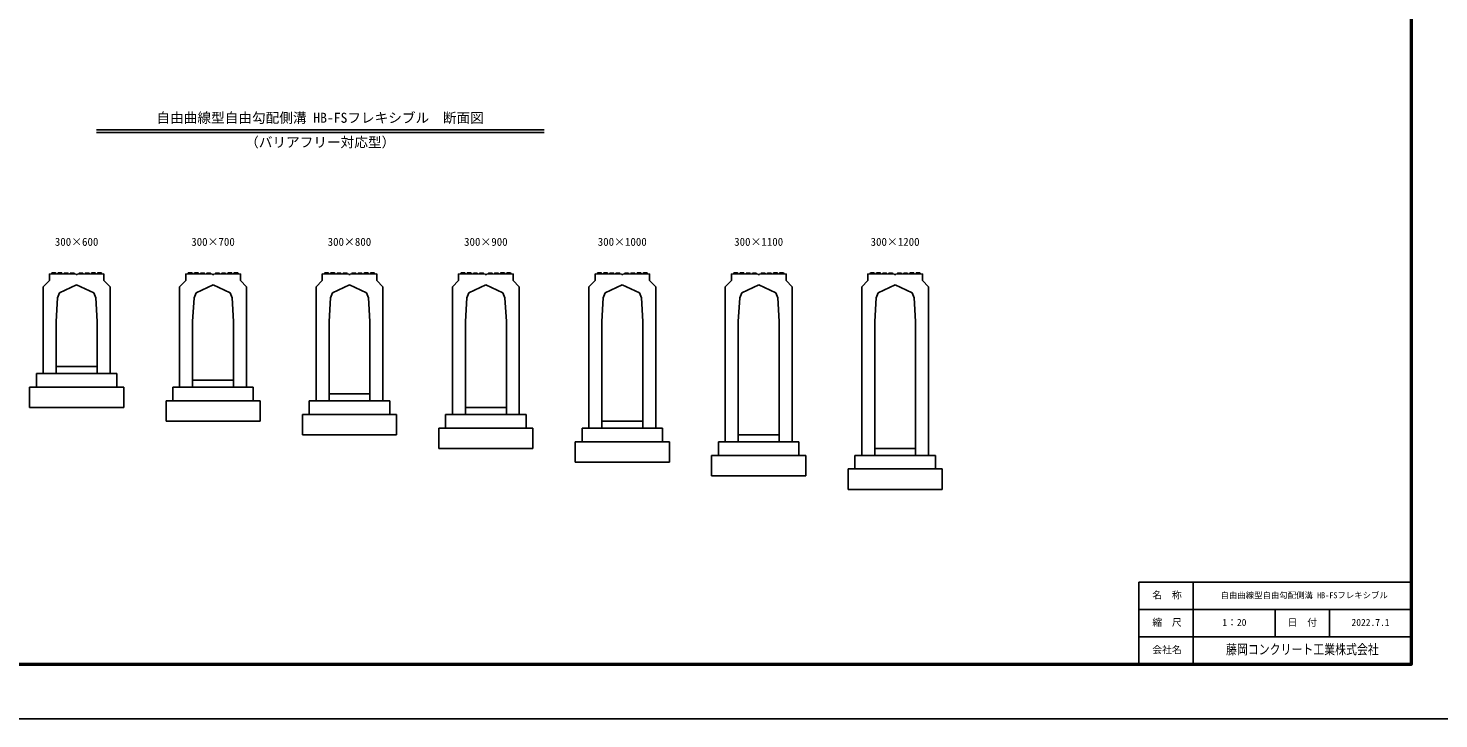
# Model space of a CAD drawing. Units: millimetres, scale not verified. Extents: x -16800 to 16800, y -5940 to 5940.
# Drawn here: x -10540 to -200, y -5940 to -880 of the extents above; entities that cross this region are included whole.
import ezdxf
from ezdxf.enums import TextEntityAlignment as Align

# ---------------------------------------------------------------- set-up
doc = ezdxf.new("R2010")
doc.units = ezdxf.units.MM
doc.header["$LTSCALE"] = 20
for name, color, linetype, lineweight in [('0-1_Defpoints', 5, 'Continuous', 25), ('0-2_HATCH', 6, 'Continuous', 25), ('0-5_OUTLINE', 3, 'Continuous', 25), ('0-6_TXT', 7, 'Continuous', 25), ('0-7_WAKU', 3, 'Continuous', 25), ('0-8_WAKU-LINE', 7, 'Continuous', 25)]:
    doc.layers.add(name, color=color, linetype=linetype, lineweight=lineweight)
doc.layers.add('0-9_WAKU-TXT', color=7, linetype='Continuous')
doc.styles.add('ＭＳ ゴシック', font='')
doc.styles.get('ＭＳ ゴシック').set_extended_font_data('MS Gothic')

msp = doc.modelspace()

# ---------------------------------------------------------------- linework, layer by layer
at = {"layer": '0-1_Defpoints'}
msp.add_lwpolyline([(-16800, -5940), (0, -5940), (0, 5940), (-16800, 5940)], close=True, dxfattribs=at)
at = {"layer": '0-2_HATCH'}
for p, q in [((-10368.27, -2679.4), (-10366.72, -2672.91)), ((-10323.27, -2679.85), (-10321.72, -2673.36)), ((-10278.27, -2680.3), (-10276.72, -2673.81)), ((-10233.27, -2680.75), (-10231.72, -2674.26)), ((-10137.27, -2680.75), (-10138.82, -2674.26)), ((-10092.27, -2680.3), (-10093.82, -2673.81)), ((-10047.27, -2679.85), (-10048.82, -2673.36)), ((-10002.27, -2679.4), (-10003.82, -2672.91)), ((-9368.27, -2679.4), (-9366.72, -2672.91)), ((-9323.27, -2679.85), (-9321.72, -2673.36)), ((-9278.27, -2680.3), (-9276.72, -2673.81)), ((-9233.27, -2680.75), (-9231.72, -2674.26)), ((-9137.27, -2680.75), (-9138.82, -2674.26)), ((-9092.27, -2680.3), (-9093.82, -2673.81)), ((-9047.27, -2679.85), (-9048.82, -2673.36)), ((-9002.27, -2679.4), (-9003.82, -2672.91)), ((-8368.27, -2679.4), (-8366.72, -2672.91)), ((-8323.27, -2679.85), (-8321.72, -2673.36)), ((-8278.27, -2680.3), (-8276.72, -2673.81)), ((-8233.27, -2680.75), (-8231.72, -2674.26)), ((-8137.27, -2680.75), (-8138.82, -2674.26)), ((-8092.27, -2680.3), (-8093.82, -2673.81)), ((-8047.27, -2679.85), (-8048.82, -2673.36)), ((-8002.27, -2679.4), (-8003.82, -2672.91)), ((-7368.27, -2679.4), (-7366.72, -2672.91)), ((-7323.27, -2679.85), (-7321.72, -2673.36)), ((-7278.27, -2680.3), (-7276.72, -2673.81)), ((-7233.27, -2680.75), (-7231.72, -2674.26)), ((-7137.27, -2680.75), (-7138.82, -2674.26)), ((-7092.27, -2680.3), (-7093.82, -2673.81)), ((-7047.27, -2679.85), (-7048.82, -2673.36)), ((-7002.27, -2679.4), (-7003.82, -2672.91)), ((-6368.27, -2679.4), (-6366.72, -2672.91)), ((-6323.27, -2679.85), (-6321.72, -2673.36)), ((-6278.27, -2680.3), (-6276.72, -2673.81)), ((-6233.27, -2680.75), (-6231.72, -2674.26)), ((-6137.27, -2680.75), (-6138.82, -2674.26)), ((-6092.27, -2680.3), (-6093.82, -2673.81)), ((-6047.27, -2679.85), (-6048.82, -2673.36)), ((-6002.27, -2679.4), (-6003.82, -2672.91)), ((-5368.27, -2679.4), (-5366.72, -2672.91)), ((-5323.27, -2679.85), (-5321.72, -2673.36)), ((-5278.27, -2680.3), (-5276.72, -2673.81)), ((-5233.27, -2680.75), (-5231.72, -2674.26)), ((-5137.27, -2680.75), (-5138.82, -2674.26)), ((-5092.27, -2680.3), (-5093.82, -2673.81)), ((-5047.27, -2679.85), (-5048.82, -2673.36)), ((-5002.27, -2679.4), (-5003.82, -2672.91)), ((-4368.27, -2679.4), (-4366.72, -2672.91)), ((-4323.27, -2679.85), (-4321.72, -2673.36)), ((-4278.27, -2680.3), (-4276.72, -2673.81)), ((-4233.27, -2680.75), (-4231.72, -2674.26)), ((-4137.27, -2680.75), (-4138.82, -2674.26)), ((-4092.27, -2680.3), (-4093.82, -2673.81)), ((-4047.27, -2679.85), (-4048.82, -2673.36)), ((-4002.27, -2679.4), (-4003.82, -2672.91))]:
    msp.add_line(p, q, dxfattribs=at)
for points in [[(-10366.72, -2672.91), (-10339.72, -2673.18), (-10338.27, -2679.7)], [(-10321.72, -2673.36), (-10294.72, -2673.63), (-10293.27, -2680.15)], [(-10276.72, -2673.81), (-10249.72, -2674.08), (-10248.27, -2680.6)], [(-10231.72, -2674.26), (-10204.72, -2674.53), (-10203.27, -2681.05)], [(-10138.82, -2674.26), (-10165.82, -2674.53), (-10167.27, -2681.05)], [(-10093.82, -2673.81), (-10120.82, -2674.08), (-10122.27, -2680.6)], [(-10048.82, -2673.36), (-10075.82, -2673.63), (-10077.27, -2680.15)], [(-10003.82, -2672.91), (-10030.82, -2673.18), (-10032.27, -2679.7)], [(-9366.72, -2672.91), (-9339.72, -2673.18), (-9338.27, -2679.7)], [(-9321.72, -2673.36), (-9294.72, -2673.63), (-9293.27, -2680.15)], [(-9276.72, -2673.81), (-9249.72, -2674.08), (-9248.27, -2680.6)], [(-9231.72, -2674.26), (-9204.72, -2674.53), (-9203.27, -2681.05)], [(-9138.82, -2674.26), (-9165.82, -2674.53), (-9167.27, -2681.05)], [(-9093.82, -2673.81), (-9120.82, -2674.08), (-9122.27, -2680.6)], [(-9048.82, -2673.36), (-9075.82, -2673.63), (-9077.27, -2680.15)], [(-9003.82, -2672.91), (-9030.82, -2673.18), (-9032.27, -2679.7)], [(-8366.72, -2672.91), (-8339.72, -2673.18), (-8338.27, -2679.7)], [(-8321.72, -2673.36), (-8294.72, -2673.63), (-8293.27, -2680.15)], [(-8276.72, -2673.81), (-8249.72, -2674.08), (-8248.27, -2680.6)], [(-8231.72, -2674.26), (-8204.72, -2674.53), (-8203.27, -2681.05)], [(-8138.82, -2674.26), (-8165.82, -2674.53), (-8167.27, -2681.05)], [(-8093.82, -2673.81), (-8120.82, -2674.08), (-8122.27, -2680.6)], [(-8048.82, -2673.36), (-8075.82, -2673.63), (-8077.27, -2680.15)], [(-8003.82, -2672.91), (-8030.82, -2673.18), (-8032.27, -2679.7)], [(-7366.72, -2672.91), (-7339.72, -2673.18), (-7338.27, -2679.7)], [(-7321.72, -2673.36), (-7294.72, -2673.63), (-7293.27, -2680.15)], [(-7276.72, -2673.81), (-7249.72, -2674.08), (-7248.27, -2680.6)], [(-7231.72, -2674.26), (-7204.72, -2674.53), (-7203.27, -2681.05)], [(-7138.82, -2674.26), (-7165.82, -2674.53), (-7167.27, -2681.05)], [(-7093.82, -2673.81), (-7120.82, -2674.08), (-7122.27, -2680.6)], [(-7048.82, -2673.36), (-7075.82, -2673.63), (-7077.27, -2680.15)], [(-7003.82, -2672.91), (-7030.82, -2673.18), (-7032.27, -2679.7)], [(-6366.72, -2672.91), (-6339.72, -2673.18), (-6338.27, -2679.7)], [(-6321.72, -2673.36), (-6294.72, -2673.63), (-6293.27, -2680.15)], [(-6276.72, -2673.81), (-6249.72, -2674.08), (-6248.27, -2680.6)], [(-6231.72, -2674.26), (-6204.72, -2674.53), (-6203.27, -2681.05)], [(-6138.82, -2674.26), (-6165.82, -2674.53), (-6167.27, -2681.05)], [(-6093.82, -2673.81), (-6120.82, -2674.08), (-6122.27, -2680.6)], [(-6048.82, -2673.36), (-6075.82, -2673.63), (-6077.27, -2680.15)], [(-6003.82, -2672.91), (-6030.82, -2673.18), (-6032.27, -2679.7)], [(-5366.72, -2672.91), (-5339.72, -2673.18), (-5338.27, -2679.7)], [(-5321.72, -2673.36), (-5294.72, -2673.63), (-5293.27, -2680.15)], [(-5276.72, -2673.81), (-5249.72, -2674.08), (-5248.27, -2680.6)], [(-5231.72, -2674.26), (-5204.72, -2674.53), (-5203.27, -2681.05)], [(-5138.82, -2674.26), (-5165.82, -2674.53), (-5167.27, -2681.05)], [(-5093.82, -2673.81), (-5120.82, -2674.08), (-5122.27, -2680.6)], [(-5048.82, -2673.36), (-5075.82, -2673.63), (-5077.27, -2680.15)], [(-5003.82, -2672.91), (-5030.82, -2673.18), (-5032.27, -2679.7)], [(-4366.72, -2672.91), (-4339.72, -2673.18), (-4338.27, -2679.7)], [(-4321.72, -2673.36), (-4294.72, -2673.63), (-4293.27, -2680.15)], [(-4276.72, -2673.81), (-4249.72, -2674.08), (-4248.27, -2680.6)], [(-4231.72, -2674.26), (-4204.72, -2674.53), (-4203.27, -2681.05)], [(-4138.82, -2674.26), (-4165.82, -2674.53), (-4167.27, -2681.05)], [(-4093.82, -2673.81), (-4120.82, -2674.08), (-4122.27, -2680.6)], [(-4048.82, -2673.36), (-4075.82, -2673.63), (-4077.27, -2680.15)], [(-4003.82, -2672.91), (-4030.82, -2673.18), (-4032.27, -2679.7)]]:
    msp.add_lwpolyline(points, dxfattribs=at)
at = {"layer": '0-5_OUTLINE'}
for p, q in [((-10385.27, -2679.23), (-10191.26, -2681.17)), ((-10385.27, -2679.23), (-10385.27, -2729.73)), ((-10189.77, -2684.43), (-10191.27, -2681.17)), ((-9985.27, -2679.23), (-10179.27, -2681.17)), ((-9985.27, -2679.23), (-9985.27, -2729.73)), ((-9385.27, -2679.23), (-9191.26, -2681.17)), ((-9385.27, -2679.23), (-9385.27, -2729.73)), ((-9189.77, -2684.43), (-9191.27, -2681.17)), ((-9189.77, -2684.43), (-9180.77, -2684.43)), ((-9180.77, -2684.43), (-9179.27, -2681.17)), ((-8985.27, -2679.23), (-9179.27, -2681.17)), ((-8985.27, -2679.23), (-8985.27, -2729.73)), ((-8385.27, -2679.23), (-8191.26, -2681.17)), ((-8385.27, -2679.23), (-8385.27, -2729.73)), ((-8189.77, -2684.43), (-8191.27, -2681.17)), ((-8189.77, -2684.43), (-8180.77, -2684.43)), ((-8180.77, -2684.43), (-8179.27, -2681.17)), ((-7985.27, -2679.23), (-8179.27, -2681.17)), ((-7985.27, -2679.23), (-7985.27, -2729.73)), ((-7385.27, -2679.23), (-7191.26, -2681.17)), ((-7385.27, -2679.23), (-7385.27, -2729.73)), ((-7189.77, -2684.43), (-7191.27, -2681.17)), ((-7189.77, -2684.43), (-7180.77, -2684.43)), ((-7180.77, -2684.43), (-7179.27, -2681.17)), ((-6985.27, -2679.23), (-7179.27, -2681.17)), ((-6985.27, -2679.23), (-6985.27, -2729.73)), ((-6385.27, -2679.23), (-6191.26, -2681.17)), ((-6385.27, -2679.23), (-6385.27, -2729.73)), ((-6189.77, -2684.43), (-6191.27, -2681.17)), ((-6189.77, -2684.43), (-6180.77, -2684.43)), ((-6180.77, -2684.43), (-6179.27, -2681.17)), ((-6179.27, -2681.17), (-5985.27, -2679.23)), ((-5985.27, -2679.23), (-5985.27, -2729.73)), ((-5385.27, -2679.23), (-5191.26, -2681.17)), ((-5385.27, -2679.23), (-5385.27, -2729.73)), ((-5189.77, -2684.43), (-5191.27, -2681.17)), ((-5189.77, -2684.43), (-5180.77, -2684.43)), ((-5180.77, -2684.43), (-5179.27, -2681.17)), ((-4985.27, -2679.23), (-5179.27, -2681.17)), ((-4985.27, -2679.23), (-4985.27, -2729.73)), ((-4385.27, -2679.23), (-4191.26, -2681.17)), ((-4385.27, -2679.23), (-4385.27, -2729.73)), ((-4189.77, -2684.43), (-4191.27, -2681.17)), ((-4189.77, -2684.43), (-4180.77, -2684.43)), ((-4180.77, -2684.43), (-4179.27, -2681.17)), ((-4179.27, -2681.17), (-3985.27, -2679.23)), ((-3985.27, -2679.23), (-3985.27, -2729.73)), ((-10430.27, -2774.73), (-10385.27, -2729.73)), ((-10430.27, -2774.73), (-10430.27, -3409.73)), ((-10310.13, -2819.86), (-10185.27, -2759.73)), ((-10060.47, -2819.73), (-10185.27, -2759.73)), ((-9940.27, -2774.73), (-9985.27, -2729.73)), ((-9940.27, -2774.73), (-9940.27, -3409.73)), ((-9430.27, -2774.73), (-9385.27, -2729.73)), ((-9430.27, -2774.73), (-9430.27, -3509.73)), ((-9310.13, -2819.86), (-9185.27, -2759.73)), ((-9060.47, -2819.73), (-9185.27, -2759.73)), ((-8940.27, -2774.73), (-8985.27, -2729.73)), ((-8940.27, -2774.73), (-8940.27, -3509.73)), ((-8430.27, -2774.73), (-8385.27, -2729.73)), ((-8430.27, -2774.73), (-8430.27, -3609.73)), ((-8310.13, -2819.86), (-8185.27, -2759.73)), ((-8060.47, -2819.73), (-8185.27, -2759.73)), ((-7940.27, -2774.73), (-7985.27, -2729.73)), ((-7940.27, -2774.73), (-7940.27, -3609.73)), ((-7430.27, -2774.73), (-7385.27, -2729.73)), ((-7430.27, -2774.73), (-7430.27, -3709.73)), ((-7310.13, -2819.86), (-7185.27, -2759.73)), ((-7060.47, -2819.73), (-7185.27, -2759.73)), ((-6940.27, -2774.73), (-6985.27, -2729.73)), ((-6940.27, -2774.73), (-6940.27, -3709.73)), ((-6430.27, -2774.73), (-6385.27, -2729.73)), ((-6430.27, -2774.73), (-6430.27, -3809.73)), ((-6310.13, -2819.86), (-6185.27, -2759.73)), ((-6060.47, -2819.73), (-6185.27, -2759.73)), ((-5940.27, -2774.73), (-5985.27, -2729.73)), ((-5940.27, -2774.73), (-5940.27, -3809.73)), ((-5430.27, -2774.73), (-5385.27, -2729.73)), ((-5430.27, -2774.73), (-5430.27, -3909.73)), ((-5310.13, -2819.86), (-5185.27, -2759.73)), ((-5060.47, -2819.73), (-5185.27, -2759.73)), ((-4940.27, -2774.73), (-4985.27, -2729.73)), ((-4940.27, -2774.73), (-4940.27, -3909.73)), ((-4430.27, -2774.73), (-4385.27, -2729.73)), ((-4430.27, -2774.73), (-4430.27, -4009.73)), ((-4310.13, -2819.86), (-4185.27, -2759.73)), ((-4060.47, -2819.73), (-4185.27, -2759.73)), ((-3940.27, -2774.73), (-3985.27, -2729.73)), ((-3940.27, -2774.73), (-3940.27, -4009.73)), ((-10335.27, -3029.73), (-10324.77, -2854.73)), ((-10310.13, -2819.86), (-10324.77, -2854.73)), ((-10060.47, -2819.73), (-10045.77, -2854.73)), ((-10045.77, -2854.73), (-10035.27, -3029.73)), ((-9335.27, -3029.73), (-9324.77, -2854.73)), ((-9310.13, -2819.86), (-9324.77, -2854.73)), ((-9060.47, -2819.73), (-9045.77, -2854.73)), ((-9045.77, -2854.73), (-9035.27, -3029.73)), ((-8335.27, -3029.73), (-8324.77, -2854.73)), ((-8310.13, -2819.86), (-8324.77, -2854.73)), ((-8060.47, -2819.73), (-8045.77, -2854.73)), ((-8045.77, -2854.73), (-8035.27, -3029.73)), ((-7335.27, -3029.73), (-7324.77, -2854.73)), ((-7310.13, -2819.86), (-7324.77, -2854.73)), ((-7060.47, -2819.73), (-7045.77, -2854.73)), ((-7045.77, -2854.73), (-7035.27, -3029.73)), ((-6335.27, -3029.73), (-6324.77, -2854.73)), ((-6310.13, -2819.86), (-6324.77, -2854.73)), ((-6060.47, -2819.73), (-6045.77, -2854.73)), ((-6045.77, -2854.73), (-6035.27, -3029.73)), ((-5335.27, -3029.73), (-5324.77, -2854.73)), ((-5310.13, -2819.86), (-5324.77, -2854.73)), ((-5060.47, -2819.73), (-5045.77, -2854.73)), ((-5045.77, -2854.73), (-5035.27, -3029.73)), ((-4335.27, -3029.73), (-4324.77, -2854.73)), ((-4310.13, -2819.86), (-4324.77, -2854.73)), ((-4060.47, -2819.73), (-4045.77, -2854.73)), ((-4045.77, -2854.73), (-4035.27, -3029.73)), ((-10335.27, -3029.73), (-10335.27, -3409.73)), ((-10035.27, -3029.73), (-10035.27, -3409.73)), ((-9335.27, -3029.73), (-9335.27, -3509.73)), ((-9035.27, -3029.73), (-9035.27, -3509.73)), ((-8335.27, -3029.73), (-8335.27, -3609.73)), ((-8035.27, -3029.73), (-8035.27, -3609.73)), ((-7335.27, -3029.73), (-7335.27, -3709.73)), ((-7035.27, -3029.73), (-7035.27, -3709.73)), ((-6335.27, -3029.73), (-6335.27, -3809.73)), ((-6035.27, -3029.73), (-6035.27, -3809.73)), ((-5335.27, -3029.73), (-5335.27, -3909.73)), ((-5035.27, -3029.73), (-5035.27, -3909.73)), ((-4335.27, -3029.73), (-4335.27, -4009.73)), ((-4035.27, -3029.73), (-4035.27, -4009.73)), ((-10480.27, -3409.73), (-9890.27, -3409.73)), ((-10480.27, -3509.73), (-10480.27, -3409.73)), ((-10335.27, -3409.73), (-10430.27, -3409.73)), ((-10335.27, -3359.73), (-10035.27, -3359.73)), ((-10035.27, -3409.73), (-9940.27, -3409.73)), ((-9890.27, -3509.73), (-9890.27, -3409.73)), ((-10530.27, -3509.73), (-9840.27, -3509.73)), ((-10530.27, -3509.73), (-10530.27, -3659.73)), ((-9840.27, -3509.73), (-9840.27, -3659.73)), ((-9480.27, -3509.73), (-8890.27, -3509.73)), ((-9480.27, -3609.73), (-9480.27, -3509.73)), ((-9335.27, -3509.73), (-9430.27, -3509.73)), ((-9335.27, -3459.73), (-9035.27, -3459.73)), ((-9035.27, -3509.73), (-8940.27, -3509.73)), ((-8890.27, -3609.73), (-8890.27, -3509.73)), ((-9530.27, -3609.73), (-8840.27, -3609.73)), ((-9530.27, -3609.73), (-9530.27, -3759.73)), ((-8840.27, -3609.73), (-8840.27, -3759.73)), ((-8480.27, -3609.73), (-7890.27, -3609.73)), ((-8480.27, -3709.73), (-8480.27, -3609.73)), ((-8335.27, -3609.73), (-8430.27, -3609.73)), ((-8335.27, -3559.73), (-8035.27, -3559.73)), ((-8035.27, -3609.73), (-7940.27, -3609.73)), ((-7890.27, -3709.73), (-7890.27, -3609.73)), ((-10530.27, -3659.73), (-9840.27, -3659.73)), ((-8530.27, -3709.73), (-7840.27, -3709.73)), ((-8530.27, -3709.73), (-8530.27, -3859.73)), ((-7840.27, -3709.73), (-7840.27, -3859.73)), ((-7480.27, -3709.73), (-6890.27, -3709.73)), ((-7480.27, -3809.73), (-7480.27, -3709.73)), ((-7335.27, -3709.73), (-7430.27, -3709.73)), ((-7335.27, -3659.73), (-7035.27, -3659.73)), ((-7035.27, -3709.73), (-6940.27, -3709.73)), ((-6890.27, -3809.73), (-6890.27, -3709.73)), ((-9530.27, -3759.73), (-8840.27, -3759.73)), ((-7530.27, -3809.73), (-6840.27, -3809.73)), ((-7530.27, -3809.73), (-7530.27, -3959.73)), ((-6840.27, -3809.73), (-6840.27, -3959.73)), ((-6480.27, -3809.73), (-5890.27, -3809.73)), ((-6480.27, -3909.73), (-6480.27, -3809.73)), ((-6335.27, -3809.73), (-6430.27, -3809.73)), ((-6335.27, -3759.73), (-6035.27, -3759.73)), ((-6035.27, -3809.73), (-5940.27, -3809.73)), ((-5890.27, -3909.73), (-5890.27, -3809.73)), ((-8530.27, -3859.73), (-7840.27, -3859.73)), ((-6530.27, -3909.73), (-5840.27, -3909.73)), ((-6530.27, -3909.73), (-6530.27, -4059.73)), ((-5840.27, -3909.73), (-5840.27, -4059.73)), ((-5480.27, -3909.73), (-4890.27, -3909.73)), ((-5480.27, -4009.73), (-5480.27, -3909.73)), ((-5335.27, -3909.73), (-5430.27, -3909.73)), ((-5335.27, -3859.73), (-5035.27, -3859.73)), ((-5035.27, -3909.73), (-4940.27, -3909.73)), ((-4890.27, -4009.73), (-4890.27, -3909.73)), ((-7530.27, -3959.73), (-6840.27, -3959.73)), ((-5530.27, -4009.73), (-4840.27, -4009.73)), ((-5530.27, -4009.73), (-5530.27, -4159.73)), ((-4840.27, -4009.73), (-4840.27, -4159.73)), ((-4480.27, -4009.73), (-3890.27, -4009.73)), ((-4480.27, -4109.73), (-4480.27, -4009.73)), ((-4335.27, -4009.73), (-4430.27, -4009.73)), ((-4335.27, -3959.73), (-4035.27, -3959.73)), ((-4035.27, -4009.73), (-3940.27, -4009.73)), ((-3890.27, -4109.73), (-3890.27, -4009.73)), ((-6530.27, -4059.73), (-5840.27, -4059.73)), ((-4530.27, -4109.73), (-3840.27, -4109.73)), ((-4530.27, -4109.73), (-4530.27, -4259.73)), ((-3840.27, -4109.73), (-3840.27, -4259.73)), ((-5530.27, -4159.73), (-4840.27, -4159.73)), ((-4530.27, -4259.73), (-3840.27, -4259.73))]:
    msp.add_line(p, q, dxfattribs=at)
msp.add_lwpolyline([(-10189.77, -2684.43), (-10180.77, -2684.43), (-10179.27, -2681.17)], dxfattribs=at)
at = {"layer": '0-6_TXT'}
for p, q in [((-10040.75, -1625.08), (-6759.25, -1625.08)), ((-10040.75, -1644.28), (-6759.25, -1644.28))]:
    msp.add_line(p, q, dxfattribs=at)
at = {"layer": '0-7_WAKU'}
for p, q in [((-2400, -4940), (-400, -4940)), ((-2400, -5540), (-2400, -4940))]:
    msp.add_line(p, q, dxfattribs=at)
at = {"layer": '0-7_WAKU', "lineweight": 50}
msp.add_lwpolyline([(-16400, -5540), (-400, -5540), (-400, 5540), (-16400, 5540)], close=True, dxfattribs=at)
at = {"layer": '0-8_WAKU-LINE'}
for p, q in [((-2000, -5540), (-2000, -4940)), ((-2400, -5140), (-400, -5140)), ((-1400, -5340), (-1400, -5140)), ((-1000, -5340), (-1000, -5140)), ((-2400, -5340), (-400, -5340))]:
    msp.add_line(p, q, dxfattribs=at)

# ---------------------------------------------------------------- texts
at = {"layer": '0-6_TXT', "style": 'ＭＳ ゴシック'}
for s, height, p in [('自由曲線型自由勾配側溝 HB-FSフレキシブル\u3000断面図', 73.31, (-9600, -1595.08)), ('（バリアフリー対応型）', 73.31, (-8950, -1774.28)), ('300×600', 58.65, (-10345.27, -2492.26)), ('300×700', 58.65, (-9345.27, -2492.26)), ('300×800', 58.65, (-8345.27, -2492.26)), ('300×900', 58.65, (-7345.27, -2492.26)), ('300×1000', 58.65, (-6365.27, -2492.26)), ('300×1100', 58.65, (-5365.27, -2492.26)), ('300×1200', 58.65, (-4365.27, -2492.26))]:
    msp.add_text(s, height=height, dxfattribs=at).set_placement(p, align=Align.BOTTOM_LEFT)
at = {"layer": '0-9_WAKU-TXT', "style": 'ＭＳ ゴシック'}
for s, height, p in [('名\u3000称', 51.32, (-2300.1, -5075)), ('自由曲線型自由勾配側溝 HB-FSフレキシブル', 43.99, (-1800, -5070)), ('縮\u3000尺', 51.32, (-2300.1, -5275)), ('1：20', 51.32, (-1786.5, -5275)), ('日\u3000付', 51.32, (-1308.11, -5275)), ('2022.7.1', 51.32, (-840, -5275)), ('会社名', 51.32, (-2300.1, -5475))]:
    msp.add_text(s, height=height, dxfattribs=at).set_placement(p, align=Align.BOTTOM_LEFT)
at = {"layer": '0-9_WAKU-TXT', "style": 'ＭＳ ゴシック', "width": 0.8}
msp.add_text('藤岡コンクリート工業株式会社', height=73.31, dxfattribs=at).set_placement((-1760, -5490), align=Align.BOTTOM_LEFT)

doc.saveas('drawing.dxf')
